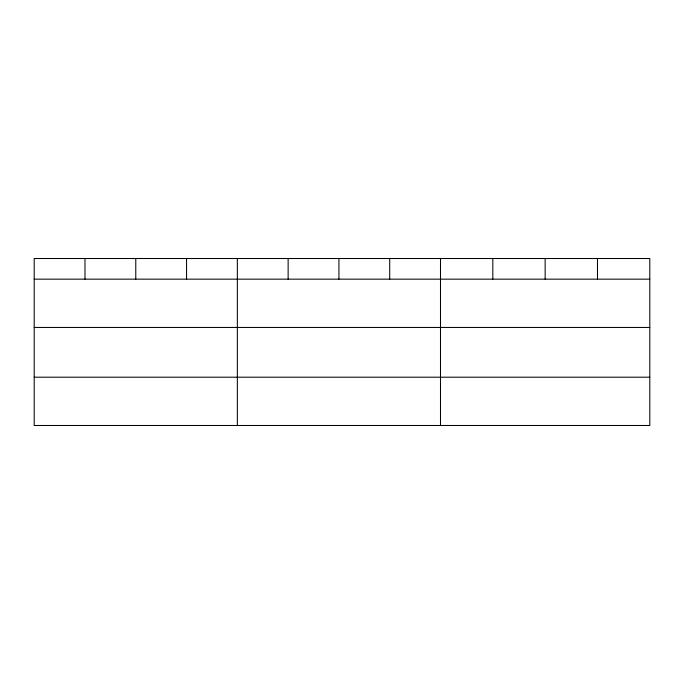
<?xml version="1.0" encoding="UTF-8"?>
<svg xmlns="http://www.w3.org/2000/svg" width="684" height="684" viewBox="0 0 684 684"><rect width="100%" height="100%" fill="white"/><g stroke="black" fill="none" stroke-linecap="round" stroke-linejoin="round"><path stroke-width="1.03" d="M649.8 327.448L649.8 258.509L34.2 258.509L34.2 425.491L649.8 425.491L649.8 327.448L34.2 327.448M34.2 279.157L649.8 279.157M34.2 377.2L649.8 377.2M597.474 258.509L597.474 279.157M545.148 258.509L545.148 279.157M492.822 258.509L492.822 279.157M440.496 258.509L440.496 425.491M389.709 258.509L389.709 279.157M338.922 258.509L338.922 279.157M288.135 258.509L288.135 279.157M237.348 258.509L237.348 425.491M186.561 258.509L186.561 279.157M135.774 258.509L135.774 279.157M84.987 258.509L84.987 279.157"/></g></svg>
